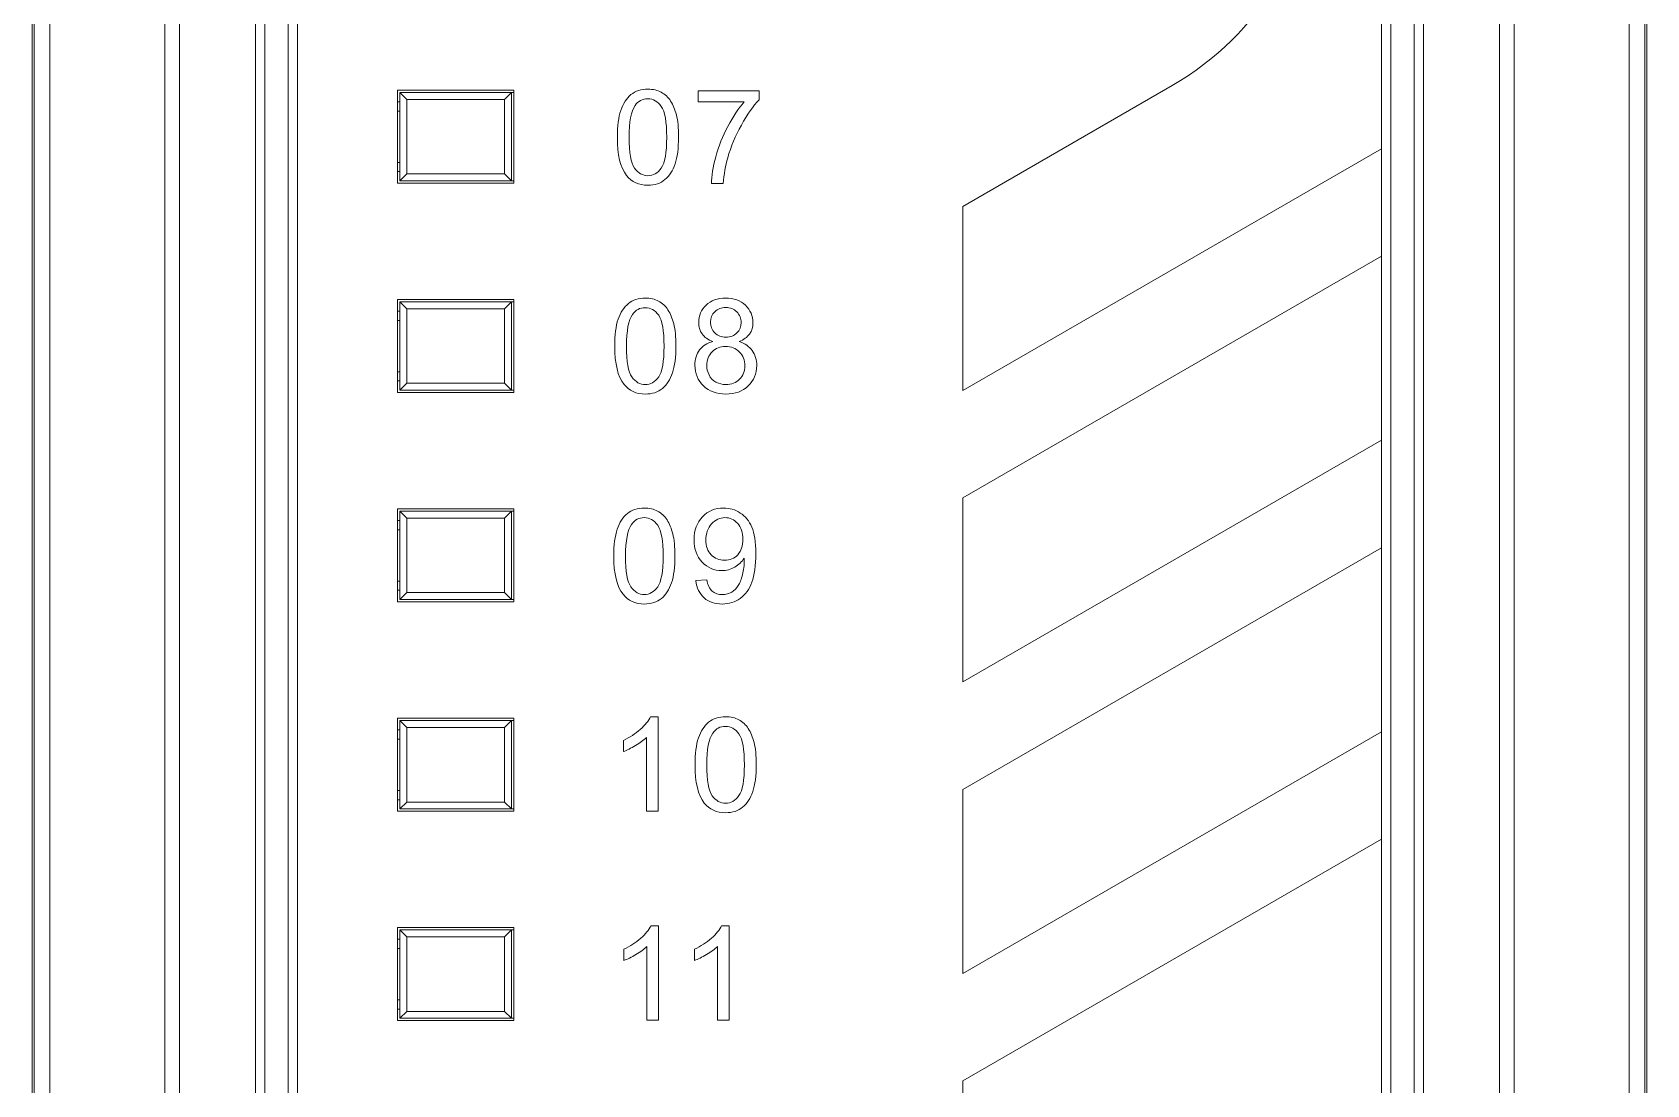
# Model space of a CAD drawing. Header units: millimetres. Extents: x 33157 to 59611, y -29750 to 1750.
# Drawn here: x 53839.09 to 53873.79, y -3994.29 to -3971.66 of the extents above; entities that cross this region are included whole.
import ezdxf

# ---------------------------------------------------------------- set-up
doc = ezdxf.new("R2010")
doc.units = ezdxf.units.MM
doc.layers.get('0').update_dxf_attribs({"lineweight": 18})

msp = doc.modelspace()

# ---------------------------------------------------------------- linework, layer by layer
at = {"lineweight": 9}
for p, q in [((53839.094, -3917.66), (53839.094, -4016.16)), ((53873.794, -3917.66), (53873.794, -4016.16)), ((53839.132, -3918.324), (53839.132, -4015.496)), ((53839.473, -3918.324), (53839.473, -4015.496)), ((53873.414, -3918.324), (53873.414, -4015.496)), ((53873.756, -3918.324), (53873.756, -4015.496)), ((53841.94, -3922.641), (53841.94, -4011.179)), ((53842.256, -3922.641), (53842.256, -4011.179)), ((53870.632, -3922.641), (53870.632, -4011.179)), ((53870.948, -3922.641), (53870.948, -4011.179)), ((53843.894, -3922.91), (53843.894, -4010.91)), ((53844.094, -3922.91), (53844.094, -4010.91)), ((53844.594, -3922.91), (53844.594, -4010.91)), ((53844.794, -3922.91), (53844.794, -4010.91)), ((53868.094, -3922.91), (53868.094, -4010.91)), ((53868.294, -3922.91), (53868.294, -4010.91)), ((53868.794, -3922.91), (53868.794, -4010.91)), ((53868.994, -3922.91), (53868.994, -4010.91)), ((53846.944, -3972.91), (53846.944, -3974.91)), ((53846.994, -3972.96), (53846.994, -3974.86)), ((53847.144, -3973.11), (53847.144, -3974.71)), ((53849.244, -3973.11), (53849.244, -3974.71)), ((53849.394, -3972.96), (53849.394, -3974.86)), ((53849.444, -3972.91), (53849.444, -3974.91)), ((53846.944, -3977.41), (53846.944, -3979.41)), ((53846.994, -3977.46), (53846.994, -3979.36)), ((53847.144, -3977.61), (53847.144, -3979.21)), ((53849.244, -3977.61), (53849.244, -3979.21)), ((53849.394, -3977.46), (53849.394, -3979.36)), ((53849.444, -3977.41), (53849.444, -3979.41)), ((53846.944, -3981.91), (53846.944, -3983.91)), ((53846.994, -3981.96), (53846.994, -3983.86)), ((53847.144, -3982.11), (53847.144, -3983.71)), ((53849.244, -3982.11), (53849.244, -3983.71)), ((53849.394, -3981.96), (53849.394, -3983.86)), ((53849.444, -3981.91), (53849.444, -3983.91)), ((53846.944, -3986.41), (53846.944, -3988.41)), ((53846.994, -3986.46), (53846.994, -3988.36)), ((53847.144, -3986.61), (53847.144, -3988.21)), ((53849.244, -3986.61), (53849.244, -3988.21)), ((53849.394, -3986.46), (53849.394, -3988.36)), ((53849.444, -3986.41), (53849.444, -3988.41)), ((53846.944, -3990.91), (53846.944, -3992.91)), ((53846.994, -3990.96), (53846.994, -3992.86)), ((53847.144, -3991.11), (53847.144, -3992.71)), ((53849.244, -3991.11), (53849.244, -3992.71)), ((53849.394, -3990.96), (53849.394, -3992.86)), ((53849.444, -3990.91), (53849.444, -3992.91))]:
    msp.add_line(p, q, dxfattribs=at)
for points, knots in [([(53866.594, -3922.61), (53866.594, -3922.61), (53867.794, -3922.61), (53867.794, -3922.61), (53867.959, -3922.61), (53868.094, -3922.745), (53868.094, -3922.91), (53868.094, -3922.91), (53868.094, -3974.167), (53868.094, -3974.167), (53868.094, -3974.167), (53859.094, -3979.363), (53859.094, -3979.363), (53859.094, -3979.363), (53859.094, -3975.406), (53859.094, -3975.406), (53859.094, -3975.406), (53863.594, -3972.808), (53863.594, -3972.808), (53865.502, -3971.706), (53866.594, -3969.815), (53866.594, -3967.612), (53866.594, -3967.612), (53866.594, -3922.61), (53866.594, -3922.61)], [0, 0, 0, 0, 144894.691957, 144894.691957, 144894.691957, 289789.383913, 289789.383913, 289789.383913, 434684.07587, 434684.07587, 434684.07587, 579578.767826, 579578.767826, 579578.767826, 724473.459783, 724473.459783, 724473.459783, 869368.151739, 869368.151739, 869368.151739, 1014262.843696, 1014262.843696, 1014262.843696, 1159157.535652, 1159157.535652, 1159157.535652, 1159157.535652]), ([(53851.669, -3973.92), (53851.669, -3973.681), (53851.693, -3973.488), (53851.742, -3973.343), (53851.792, -3973.196), (53851.864, -3973.084), (53851.961, -3973.005), (53852.058, -3972.927), (53852.18, -3972.888), (53852.326, -3972.888), (53852.435, -3972.888), (53852.53, -3972.909), (53852.612, -3972.953), (53852.694, -3972.997), (53852.761, -3973.06), (53852.814, -3973.142), (53852.867, -3973.224), (53852.908, -3973.324), (53852.938, -3973.442), (53852.969, -3973.56), (53852.984, -3973.72), (53852.984, -3973.92), (53852.984, -3974.157), (53852.959, -3974.349), (53852.911, -3974.494), (53852.863, -3974.641), (53852.79, -3974.753), (53852.693, -3974.832), (53852.596, -3974.911), (53852.474, -3974.951), (53852.326, -3974.951), (53852.132, -3974.951), (53851.979, -3974.882), (53851.868, -3974.743), (53851.735, -3974.573), (53851.669, -3974.299), (53851.669, -3973.92)], [0, 0, 0, 0, 141640.101663, 141640.101663, 141640.101663, 283280.203327, 283280.203327, 283280.203327, 424920.30499, 424920.30499, 424920.30499, 566560.406653, 566560.406653, 566560.406653, 708200.508317, 708200.508317, 708200.508317, 849840.60998, 849840.60998, 849840.60998, 991480.711643, 991480.711643, 991480.711643, 1133120.813307, 1133120.813307, 1133120.813307, 1274760.91497, 1274760.91497, 1274760.91497, 1416401.016633, 1416401.016633, 1416401.016633, 1558041.118297, 1558041.118297, 1558041.118297, 1699681.21996, 1699681.21996, 1699681.21996, 1699681.21996]), ([(53851.923, -3973.921), (53851.923, -3974.253), (53851.961, -3974.474), (53852.039, -3974.583), (53852.117, -3974.693), (53852.213, -3974.748), (53852.326, -3974.748), (53852.44, -3974.748), (53852.536, -3974.692), (53852.614, -3974.583), (53852.691, -3974.473), (53852.73, -3974.252), (53852.73, -3973.921), (53852.73, -3973.588), (53852.691, -3973.367), (53852.614, -3973.258), (53852.537, -3973.148), (53852.44, -3973.094), (53852.324, -3973.094), (53852.21, -3973.094), (53852.118, -3973.142), (53852.05, -3973.239), (53851.965, -3973.361), (53851.923, -3973.589), (53851.923, -3973.921)], [0, 0, 0, 0, 144937.49693, 144937.49693, 144937.49693, 289874.99386, 289874.99386, 289874.99386, 434812.49079, 434812.49079, 434812.49079, 579749.98772, 579749.98772, 579749.98772, 724687.484651, 724687.484651, 724687.484651, 869624.981581, 869624.981581, 869624.981581, 1014562.478511, 1014562.478511, 1014562.478511, 1159499.975441, 1159499.975441, 1159499.975441, 1159499.975441]), ([(53853.409, -3973.159), (53853.409, -3973.159), (53853.409, -3972.922), (53853.409, -3972.922), (53853.409, -3972.922), (53854.716, -3972.922), (53854.716, -3972.922), (53854.716, -3972.922), (53854.716, -3973.113), (53854.716, -3973.113), (53854.588, -3973.25), (53854.46, -3973.432), (53854.334, -3973.66), (53854.207, -3973.887), (53854.11, -3974.121), (53854.041, -3974.361), (53853.991, -3974.53), (53853.959, -3974.716), (53853.946, -3974.917), (53853.946, -3974.917), (53853.692, -3974.917), (53853.692, -3974.917), (53853.694, -3974.758), (53853.725, -3974.565), (53853.785, -3974.34), (53853.845, -3974.114), (53853.93, -3973.897), (53854.041, -3973.688), (53854.153, -3973.478), (53854.271, -3973.302), (53854.397, -3973.159), (53854.397, -3973.159), (53853.409, -3973.159), (53853.409, -3973.159)], [0, 0, 0, 0, 142058.081901, 142058.081901, 142058.081901, 284116.163802, 284116.163802, 284116.163802, 426174.245703, 426174.245703, 426174.245703, 568232.327604, 568232.327604, 568232.327604, 710290.409505, 710290.409505, 710290.409505, 852348.491406, 852348.491406, 852348.491406, 994406.573307, 994406.573307, 994406.573307, 1136464.655208, 1136464.655208, 1136464.655208, 1278522.737109, 1278522.737109, 1278522.737109, 1420580.81901, 1420580.81901, 1420580.81901, 1562638.900911, 1562638.900911, 1562638.900911, 1562638.900911]), ([(53868.094, -3976.477), (53868.094, -3976.477), (53868.094, -3980.434), (53868.094, -3980.434), (53868.094, -3980.434), (53859.094, -3985.63), (53859.094, -3985.63), (53859.094, -3985.63), (53859.094, -3981.673), (53859.094, -3981.673), (53859.094, -3981.673), (53868.094, -3976.477), (53868.094, -3976.477)], [0, 0, 0, 0, 154857.835053, 154857.835053, 154857.835053, 309715.670107, 309715.670107, 309715.670107, 464573.50516, 464573.50516, 464573.50516, 619431.340214, 619431.340214, 619431.340214, 619431.340214]), ([(53851.612, -3978.41), (53851.612, -3978.171), (53851.637, -3977.979), (53851.685, -3977.833), (53851.735, -3977.687), (53851.808, -3977.574), (53851.905, -3977.496), (53852.001, -3977.417), (53852.123, -3977.378), (53852.27, -3977.378), (53852.378, -3977.378), (53852.473, -3977.4), (53852.555, -3977.443), (53852.637, -3977.487), (53852.705, -3977.55), (53852.757, -3977.632), (53852.81, -3977.714), (53852.851, -3977.814), (53852.882, -3977.933), (53852.912, -3978.051), (53852.927, -3978.21), (53852.927, -3978.41), (53852.927, -3978.647), (53852.903, -3978.839), (53852.854, -3978.985), (53852.806, -3979.131), (53852.733, -3979.243), (53852.636, -3979.322), (53852.54, -3979.402), (53852.417, -3979.441), (53852.27, -3979.441), (53852.075, -3979.441), (53851.923, -3979.372), (53851.812, -3979.233), (53851.678, -3979.064), (53851.612, -3978.79), (53851.612, -3978.41)], [0, 0, 0, 0, 141646.206697, 141646.206697, 141646.206697, 283292.413394, 283292.413394, 283292.413394, 424938.620091, 424938.620091, 424938.620091, 566584.826788, 566584.826788, 566584.826788, 708231.033484, 708231.033484, 708231.033484, 849877.240181, 849877.240181, 849877.240181, 991523.446878, 991523.446878, 991523.446878, 1133169.653575, 1133169.653575, 1133169.653575, 1274815.860272, 1274815.860272, 1274815.860272, 1416462.066969, 1416462.066969, 1416462.066969, 1558108.273666, 1558108.273666, 1558108.273666, 1699754.480363, 1699754.480363, 1699754.480363, 1699754.480363]), ([(53851.866, -3978.411), (53851.866, -3978.743), (53851.905, -3978.965), (53851.982, -3979.074), (53852.06, -3979.183), (53852.156, -3979.238), (53852.27, -3979.238), (53852.383, -3979.238), (53852.479, -3979.183), (53852.557, -3979.073), (53852.635, -3978.963), (53852.673, -3978.743), (53852.673, -3978.411), (53852.673, -3978.078), (53852.635, -3977.857), (53852.557, -3977.748), (53852.48, -3977.639), (53852.383, -3977.584), (53852.267, -3977.584), (53852.153, -3977.584), (53852.062, -3977.632), (53851.994, -3977.729), (53851.908, -3977.852), (53851.866, -3978.079), (53851.866, -3978.411)], [0, 0, 0, 0, 144943.744828, 144943.744828, 144943.744828, 289887.489657, 289887.489657, 289887.489657, 434831.234485, 434831.234485, 434831.234485, 579774.979314, 579774.979314, 579774.979314, 724718.724142, 724718.724142, 724718.724142, 869662.468971, 869662.468971, 869662.468971, 1014606.213799, 1014606.213799, 1014606.213799, 1159549.958628, 1159549.958628, 1159549.958628, 1159549.958628]), ([(53853.721, -3978.312), (53853.618, -3978.274), (53853.542, -3978.22), (53853.492, -3978.15), (53853.442, -3978.08), (53853.418, -3977.997), (53853.418, -3977.899), (53853.418, -3977.752), (53853.47, -3977.629), (53853.576, -3977.529), (53853.681, -3977.428), (53853.822, -3977.378), (53853.997, -3977.378), (53854.173, -3977.378), (53854.315, -3977.429), (53854.422, -3977.532), (53854.529, -3977.634), (53854.583, -3977.759), (53854.583, -3977.906), (53854.583, -3978), (53854.559, -3978.082), (53854.51, -3978.151), (53854.461, -3978.22), (53854.386, -3978.274), (53854.286, -3978.312), (53854.41, -3978.352), (53854.504, -3978.417), (53854.568, -3978.507), (53854.632, -3978.597), (53854.665, -3978.704), (53854.665, -3978.83), (53854.665, -3979.002), (53854.604, -3979.147), (53854.482, -3979.265), (53854.36, -3979.382), (53854.199, -3979.441), (53854, -3979.441), (53853.801, -3979.441), (53853.641, -3979.382), (53853.519, -3979.264), (53853.397, -3979.146), (53853.336, -3978.999), (53853.336, -3978.822), (53853.336, -3978.691), (53853.369, -3978.581), (53853.436, -3978.493), (53853.503, -3978.404), (53853.598, -3978.344), (53853.721, -3978.312)], [0, 0, 0, 0, 140002.021527, 140002.021527, 140002.021527, 280004.043054, 280004.043054, 280004.043054, 420006.064581, 420006.064581, 420006.064581, 560008.086107, 560008.086107, 560008.086107, 700010.107634, 700010.107634, 700010.107634, 840012.129161, 840012.129161, 840012.129161, 980014.150688, 980014.150688, 980014.150688, 1120016.172215, 1120016.172215, 1120016.172215, 1260018.193742, 1260018.193742, 1260018.193742, 1400020.215269, 1400020.215269, 1400020.215269, 1540022.236796, 1540022.236796, 1540022.236796, 1680024.258322, 1680024.258322, 1680024.258322, 1820026.279849, 1820026.279849, 1820026.279849, 1960028.301376, 1960028.301376, 1960028.301376, 2100030.322903, 2100030.322903, 2100030.322903, 2240032.34443, 2240032.34443, 2240032.34443, 2240032.34443]), ([(53853.672, -3977.89), (53853.672, -3977.986), (53853.702, -3978.064), (53853.763, -3978.125), (53853.824, -3978.186), (53853.904, -3978.216), (53854.003, -3978.216), (53854.1, -3978.216), (53854.178, -3978.186), (53854.238, -3978.126), (53854.299, -3978.066), (53854.329, -3977.992), (53854.329, -3977.904), (53854.329, -3977.813), (53854.298, -3977.736), (53854.235, -3977.674), (53854.173, -3977.612), (53854.095, -3977.581), (53854, -3977.581), (53853.905, -3977.581), (53853.826, -3977.612), (53853.764, -3977.672), (53853.703, -3977.733), (53853.672, -3977.806), (53853.672, -3977.89)], [0, 0, 0, 0, 144948.340696, 144948.340696, 144948.340696, 289896.681392, 289896.681392, 289896.681392, 434845.022087, 434845.022087, 434845.022087, 579793.362783, 579793.362783, 579793.362783, 724741.703479, 724741.703479, 724741.703479, 869690.044175, 869690.044175, 869690.044175, 1014638.384871, 1014638.384871, 1014638.384871, 1159586.725567, 1159586.725567, 1159586.725567, 1159586.725567]), ([(53853.59, -3978.824), (53853.59, -3978.895), (53853.606, -3978.964), (53853.639, -3979.03), (53853.672, -3979.096), (53853.722, -3979.147), (53853.789, -3979.183), (53853.855, -3979.219), (53853.926, -3979.238), (53854.002, -3979.238), (53854.122, -3979.238), (53854.219, -3979.2), (53854.296, -3979.124), (53854.373, -3979.047), (53854.411, -3978.95), (53854.411, -3978.833), (53854.411, -3978.713), (53854.371, -3978.615), (53854.293, -3978.537), (53854.214, -3978.458), (53854.114, -3978.419), (53853.994, -3978.419), (53853.877, -3978.419), (53853.78, -3978.458), (53853.704, -3978.535), (53853.628, -3978.612), (53853.59, -3978.709), (53853.59, -3978.824)], [0, 0, 0, 0, 143624.496805, 143624.496805, 143624.496805, 287248.993611, 287248.993611, 287248.993611, 430873.490416, 430873.490416, 430873.490416, 574497.987221, 574497.987221, 574497.987221, 718122.484026, 718122.484026, 718122.484026, 861746.980832, 861746.980832, 861746.980832, 1005371.477637, 1005371.477637, 1005371.477637, 1148995.974442, 1148995.974442, 1148995.974442, 1292620.471248, 1292620.471248, 1292620.471248, 1292620.471248]), ([(53851.591, -3982.923), (53851.591, -3982.685), (53851.616, -3982.492), (53851.665, -3982.346), (53851.714, -3982.2), (53851.787, -3982.087), (53851.884, -3982.009), (53851.98, -3981.93), (53852.102, -3981.891), (53852.249, -3981.891), (53852.357, -3981.891), (53852.452, -3981.913), (53852.534, -3981.957), (53852.616, -3982), (53852.684, -3982.063), (53852.737, -3982.146), (53852.789, -3982.228), (53852.831, -3982.328), (53852.861, -3982.446), (53852.891, -3982.564), (53852.906, -3982.723), (53852.906, -3982.923), (53852.906, -3983.16), (53852.882, -3983.352), (53852.834, -3983.498), (53852.785, -3983.644), (53852.712, -3983.757), (53852.615, -3983.836), (53852.519, -3983.915), (53852.397, -3983.954), (53852.249, -3983.954), (53852.055, -3983.954), (53851.902, -3983.885), (53851.791, -3983.746), (53851.658, -3983.577), (53851.591, -3983.303), (53851.591, -3982.923)], [0, 0, 0, 0, 141652.43508, 141652.43508, 141652.43508, 283304.87016, 283304.87016, 283304.87016, 424957.30524, 424957.30524, 424957.30524, 566609.740321, 566609.740321, 566609.740321, 708262.175401, 708262.175401, 708262.175401, 849914.610481, 849914.610481, 849914.610481, 991567.045561, 991567.045561, 991567.045561, 1133219.480641, 1133219.480641, 1133219.480641, 1274871.915721, 1274871.915721, 1274871.915721, 1416524.350801, 1416524.350801, 1416524.350801, 1558176.785882, 1558176.785882, 1558176.785882, 1699829.220962, 1699829.220962, 1699829.220962, 1699829.220962]), ([(53851.845, -3982.924), (53851.845, -3983.257), (53851.884, -3983.478), (53851.961, -3983.587), (53852.039, -3983.697), (53852.135, -3983.751), (53852.249, -3983.751), (53852.363, -3983.751), (53852.459, -3983.696), (53852.536, -3983.586), (53852.614, -3983.476), (53852.652, -3983.256), (53852.652, -3982.924), (53852.652, -3982.592), (53852.614, -3982.371), (53852.536, -3982.261), (53852.459, -3982.152), (53852.362, -3982.097), (53852.246, -3982.097), (53852.132, -3982.097), (53852.041, -3982.146), (53851.973, -3982.242), (53851.888, -3982.365), (53851.845, -3982.593), (53851.845, -3982.924)], [0, 0, 0, 0, 144950.118952, 144950.118952, 144950.118952, 289900.237903, 289900.237903, 289900.237903, 434850.356855, 434850.356855, 434850.356855, 579800.475806, 579800.475806, 579800.475806, 724750.594758, 724750.594758, 724750.594758, 869700.71371, 869700.71371, 869700.71371, 1014650.832661, 1014650.832661, 1014650.832661, 1159600.951613, 1159600.951613, 1159600.951613, 1159600.951613]), ([(53853.354, -3983.452), (53853.354, -3983.452), (53853.591, -3983.432), (53853.591, -3983.432), (53853.612, -3983.544), (53853.65, -3983.625), (53853.707, -3983.675), (53853.764, -3983.726), (53853.837, -3983.751), (53853.926, -3983.751), (53854.003, -3983.751), (53854.069, -3983.734), (53854.127, -3983.698), (53854.185, -3983.664), (53854.232, -3983.617), (53854.268, -3983.558), (53854.305, -3983.5), (53854.335, -3983.421), (53854.36, -3983.322), (53854.385, -3983.222), (53854.397, -3983.121), (53854.397, -3983.018), (53854.397, -3983.007), (53854.397, -3982.991), (53854.396, -3982.968), (53854.346, -3983.047), (53854.279, -3983.112), (53854.193, -3983.161), (53854.107, -3983.21), (53854.014, -3983.235), (53853.915, -3983.235), (53853.748, -3983.235), (53853.606, -3983.174), (53853.491, -3983.053), (53853.376, -3982.932), (53853.318, -3982.772), (53853.318, -3982.573), (53853.318, -3982.368), (53853.378, -3982.204), (53853.499, -3982.078), (53853.619, -3981.954), (53853.77, -3981.891), (53853.952, -3981.891), (53854.083, -3981.891), (53854.203, -3981.927), (53854.312, -3981.998), (53854.421, -3982.068), (53854.503, -3982.169), (53854.559, -3982.3), (53854.616, -3982.431), (53854.644, -3982.62), (53854.644, -3982.868), (53854.644, -3983.126), (53854.616, -3983.332), (53854.56, -3983.485), (53854.504, -3983.638), (53854.421, -3983.754), (53854.31, -3983.834), (53854.2, -3983.914), (53854.07, -3983.954), (53853.922, -3983.954), (53853.764, -3983.954), (53853.635, -3983.911), (53853.535, -3983.823), (53853.435, -3983.735), (53853.375, -3983.611), (53853.354, -3983.452)], [0, 0, 0, 0, 138659.326115, 138659.326115, 138659.326115, 277318.652229, 277318.652229, 277318.652229, 415977.978344, 415977.978344, 415977.978344, 554637.304458, 554637.304458, 554637.304458, 693296.630573, 693296.630573, 693296.630573, 831955.956688, 831955.956688, 831955.956688, 970615.282802, 970615.282802, 970615.282802, 1109274.608917, 1109274.608917, 1109274.608917, 1247933.935032, 1247933.935032, 1247933.935032, 1386593.261146, 1386593.261146, 1386593.261146, 1525252.587261, 1525252.587261, 1525252.587261, 1663911.913375, 1663911.913375, 1663911.913375, 1802571.23949, 1802571.23949, 1802571.23949, 1941230.565605, 1941230.565605, 1941230.565605, 2079889.891719, 2079889.891719, 2079889.891719, 2218549.217834, 2218549.217834, 2218549.217834, 2357208.543949, 2357208.543949, 2357208.543949, 2495867.870063, 2495867.870063, 2495867.870063, 2634527.196178, 2634527.196178, 2634527.196178, 2773186.522292, 2773186.522292, 2773186.522292, 2911845.848407, 2911845.848407, 2911845.848407, 3050505.174522, 3050505.174522, 3050505.174522, 3050505.174522]), ([(53854.368, -3982.561), (53854.368, -3982.419), (53854.33, -3982.306), (53854.255, -3982.222), (53854.18, -3982.139), (53854.089, -3982.097), (53853.981, -3982.097), (53853.87, -3982.097), (53853.774, -3982.142), (53853.694, -3982.232), (53853.612, -3982.322), (53853.572, -3982.438), (53853.572, -3982.581), (53853.572, -3982.71), (53853.61, -3982.814), (53853.687, -3982.894), (53853.764, -3982.975), (53853.86, -3983.015), (53853.974, -3983.015), (53854.089, -3983.015), (53854.183, -3982.975), (53854.257, -3982.894), (53854.331, -3982.814), (53854.368, -3982.703), (53854.368, -3982.561)], [0, 0, 0, 0, 144954.053655, 144954.053655, 144954.053655, 289908.10731, 289908.10731, 289908.10731, 434862.160965, 434862.160965, 434862.160965, 579816.214619, 579816.214619, 579816.214619, 724770.268274, 724770.268274, 724770.268274, 869724.321929, 869724.321929, 869724.321929, 1014678.375584, 1014678.375584, 1014678.375584, 1159632.429239, 1159632.429239, 1159632.429239, 1159632.429239]), ([(53868.094, -3982.744), (53868.094, -3982.744), (53868.094, -3986.701), (53868.094, -3986.701), (53868.094, -3986.701), (53859.094, -3991.898), (53859.094, -3991.898), (53859.094, -3991.898), (53859.094, -3987.94), (53859.094, -3987.94), (53859.094, -3987.94), (53868.094, -3982.744), (53868.094, -3982.744)], [0, 0, 0, 0, 154867.374017, 154867.374017, 154867.374017, 309734.748034, 309734.748034, 309734.748034, 464602.122051, 464602.122051, 464602.122051, 619469.496068, 619469.496068, 619469.496068, 619469.496068]), ([(53852.543, -3988.407), (53852.543, -3988.407), (53852.295, -3988.407), (53852.295, -3988.407), (53852.295, -3988.407), (53852.295, -3986.826), (53852.295, -3986.826), (53852.235, -3986.883), (53852.157, -3986.94), (53852.06, -3986.997), (53851.963, -3987.054), (53851.875, -3987.097), (53851.798, -3987.125), (53851.798, -3987.125), (53851.798, -3986.885), (53851.798, -3986.885), (53851.937, -3986.82), (53852.058, -3986.741), (53852.162, -3986.648), (53852.266, -3986.555), (53852.34, -3986.465), (53852.383, -3986.378), (53852.383, -3986.378), (53852.543, -3986.378), (53852.543, -3986.378), (53852.543, -3986.378), (53852.543, -3988.407), (53852.543, -3988.407)], [0, 0, 0, 0, 143629.387728, 143629.387728, 143629.387728, 287258.775455, 287258.775455, 287258.775455, 430888.163183, 430888.163183, 430888.163183, 574517.550911, 574517.550911, 574517.550911, 718146.938638, 718146.938638, 718146.938638, 861776.326366, 861776.326366, 861776.326366, 1005405.714094, 1005405.714094, 1005405.714094, 1149035.101821, 1149035.101821, 1149035.101821, 1292664.489549, 1292664.489549, 1292664.489549, 1292664.489549]), ([(53853.338, -3987.41), (53853.338, -3987.171), (53853.363, -3986.979), (53853.412, -3986.833), (53853.461, -3986.687), (53853.534, -3986.574), (53853.631, -3986.496), (53853.727, -3986.417), (53853.849, -3986.378), (53853.996, -3986.378), (53854.104, -3986.378), (53854.199, -3986.4), (53854.282, -3986.443), (53854.363, -3986.487), (53854.431, -3986.55), (53854.484, -3986.632), (53854.537, -3986.714), (53854.578, -3986.814), (53854.608, -3986.933), (53854.639, -3987.051), (53854.654, -3987.21), (53854.654, -3987.41), (53854.654, -3987.647), (53854.629, -3987.839), (53854.581, -3987.985), (53854.532, -3988.131), (53854.459, -3988.243), (53854.362, -3988.322), (53854.266, -3988.402), (53854.144, -3988.441), (53853.996, -3988.441), (53853.802, -3988.441), (53853.649, -3988.372), (53853.538, -3988.233), (53853.405, -3988.064), (53853.338, -3987.79), (53853.338, -3987.41)], [0, 0, 0, 0, 141663.095655, 141663.095655, 141663.095655, 283326.191311, 283326.191311, 283326.191311, 424989.286966, 424989.286966, 424989.286966, 566652.382622, 566652.382622, 566652.382622, 708315.478277, 708315.478277, 708315.478277, 849978.573933, 849978.573933, 849978.573933, 991641.669588, 991641.669588, 991641.669588, 1133304.765244, 1133304.765244, 1133304.765244, 1274967.860899, 1274967.860899, 1274967.860899, 1416630.956555, 1416630.956555, 1416630.956555, 1558294.05221, 1558294.05221, 1558294.05221, 1699957.147866, 1699957.147866, 1699957.147866, 1699957.147866]), ([(53853.592, -3987.411), (53853.592, -3987.743), (53853.631, -3987.965), (53853.709, -3988.074), (53853.786, -3988.183), (53853.882, -3988.238), (53853.996, -3988.238), (53854.11, -3988.238), (53854.206, -3988.183), (53854.283, -3988.073), (53854.361, -3987.963), (53854.4, -3987.743), (53854.4, -3987.411), (53854.4, -3987.078), (53854.361, -3986.857), (53854.283, -3986.748), (53854.206, -3986.639), (53854.109, -3986.584), (53853.993, -3986.584), (53853.879, -3986.584), (53853.788, -3986.632), (53853.72, -3986.729), (53853.635, -3986.852), (53853.592, -3987.079), (53853.592, -3987.411)], [0, 0, 0, 0, 144961.028396, 144961.028396, 144961.028396, 289922.056792, 289922.056792, 289922.056792, 434883.085188, 434883.085188, 434883.085188, 579844.113583, 579844.113583, 579844.113583, 724805.141979, 724805.141979, 724805.141979, 869766.170375, 869766.170375, 869766.170375, 1014727.198771, 1014727.198771, 1014727.198771, 1159688.227167, 1159688.227167, 1159688.227167, 1159688.227167]), ([(53868.094, -3989.011), (53868.094, -3989.011), (53868.094, -4010.91), (53868.094, -4010.91), (53868.094, -4011.075), (53867.959, -4011.21), (53867.794, -4011.21), (53867.794, -4011.21), (53859.094, -4011.21), (53859.094, -4011.21), (53859.094, -4011.21), (53859.094, -3994.207), (53859.094, -3994.207), (53859.094, -3994.207), (53868.094, -3989.011), (53868.094, -3989.011)], [0, 0, 0, 0, 150506.976672, 150506.976672, 150506.976672, 301013.953344, 301013.953344, 301013.953344, 451520.930016, 451520.930016, 451520.930016, 602027.906687, 602027.906687, 602027.906687, 752534.883359, 752534.883359, 752534.883359, 752534.883359]), ([(53852.553, -3992.899), (53852.553, -3992.899), (53852.304, -3992.899), (53852.304, -3992.899), (53852.304, -3992.899), (53852.304, -3991.318), (53852.304, -3991.318), (53852.245, -3991.375), (53852.166, -3991.432), (53852.069, -3991.489), (53851.972, -3991.546), (53851.885, -3991.589), (53851.808, -3991.617), (53851.808, -3991.617), (53851.808, -3991.377), (53851.808, -3991.377), (53851.946, -3991.312), (53852.068, -3991.233), (53852.172, -3991.14), (53852.276, -3991.047), (53852.349, -3990.958), (53852.393, -3990.87), (53852.393, -3990.87), (53852.553, -3990.87), (53852.553, -3990.87), (53852.553, -3990.87), (53852.553, -3992.899), (53852.553, -3992.899)], [0, 0, 0, 0, 143635.50146, 143635.50146, 143635.50146, 287271.002921, 287271.002921, 287271.002921, 430906.504381, 430906.504381, 430906.504381, 574542.005841, 574542.005841, 574542.005841, 718177.507302, 718177.507302, 718177.507302, 861813.008762, 861813.008762, 861813.008762, 1005448.510222, 1005448.510222, 1005448.510222, 1149084.011683, 1149084.011683, 1149084.011683, 1292719.513143, 1292719.513143, 1292719.513143, 1292719.513143]), ([(53854.07, -3992.899), (53854.07, -3992.899), (53853.821, -3992.899), (53853.821, -3992.899), (53853.821, -3992.899), (53853.821, -3991.318), (53853.821, -3991.318), (53853.762, -3991.375), (53853.683, -3991.432), (53853.586, -3991.489), (53853.489, -3991.546), (53853.402, -3991.589), (53853.325, -3991.617), (53853.325, -3991.617), (53853.325, -3991.377), (53853.325, -3991.377), (53853.463, -3991.312), (53853.585, -3991.233), (53853.689, -3991.14), (53853.793, -3991.047), (53853.867, -3990.958), (53853.91, -3990.87), (53853.91, -3990.87), (53854.07, -3990.87), (53854.07, -3990.87), (53854.07, -3990.87), (53854.07, -3992.899), (53854.07, -3992.899)], [0, 0, 0, 0, 143639.395509, 143639.395509, 143639.395509, 287278.791018, 287278.791018, 287278.791018, 430918.186526, 430918.186526, 430918.186526, 574557.582035, 574557.582035, 574557.582035, 718196.977544, 718196.977544, 718196.977544, 861836.373053, 861836.373053, 861836.373053, 1005475.768561, 1005475.768561, 1005475.768561, 1149115.16407, 1149115.16407, 1149115.16407, 1292754.559579, 1292754.559579, 1292754.559579, 1292754.559579])]:
    msp.add_open_spline(points, degree=3, knots=knots)
for points in [[(53849.444, -3972.91), (53849.444, -3972.91), (53846.944, -3972.91), (53846.944, -3972.91)], [(53846.994, -3972.96), (53846.994, -3972.96), (53849.444, -3972.96), (53849.444, -3972.96)], [(53846.994, -3972.96), (53846.994, -3972.96), (53847.144, -3973.11), (53847.144, -3973.11)], [(53849.244, -3973.11), (53849.244, -3973.11), (53847.144, -3973.11), (53847.144, -3973.11)], [(53849.394, -3972.96), (53849.394, -3972.96), (53849.244, -3973.11), (53849.244, -3973.11)], [(53846.994, -3973.16), (53846.994, -3973.16), (53846.944, -3973.16), (53846.944, -3973.16)], [(53846.994, -3973.36), (53846.994, -3973.36), (53846.944, -3973.36), (53846.944, -3973.36)], [(53846.944, -3974.46), (53846.944, -3974.46), (53846.994, -3974.46), (53846.994, -3974.46)], [(53846.944, -3974.66), (53846.944, -3974.66), (53846.994, -3974.66), (53846.994, -3974.66)], [(53846.994, -3974.86), (53846.994, -3974.86), (53849.444, -3974.86), (53849.444, -3974.86)], [(53846.994, -3974.86), (53846.994, -3974.86), (53847.144, -3974.71), (53847.144, -3974.71)], [(53847.144, -3974.71), (53847.144, -3974.71), (53849.244, -3974.71), (53849.244, -3974.71)], [(53849.394, -3974.86), (53849.394, -3974.86), (53849.244, -3974.71), (53849.244, -3974.71)], [(53846.944, -3974.91), (53846.944, -3974.91), (53849.444, -3974.91), (53849.444, -3974.91)], [(53849.444, -3977.41), (53849.444, -3977.41), (53846.944, -3977.41), (53846.944, -3977.41)], [(53846.994, -3977.66), (53846.994, -3977.66), (53846.944, -3977.66), (53846.944, -3977.66)], [(53846.994, -3977.46), (53846.994, -3977.46), (53849.444, -3977.46), (53849.444, -3977.46)], [(53846.994, -3977.46), (53846.994, -3977.46), (53847.144, -3977.61), (53847.144, -3977.61)], [(53849.244, -3977.61), (53849.244, -3977.61), (53847.144, -3977.61), (53847.144, -3977.61)], [(53849.394, -3977.46), (53849.394, -3977.46), (53849.244, -3977.61), (53849.244, -3977.61)], [(53846.994, -3977.86), (53846.994, -3977.86), (53846.944, -3977.86), (53846.944, -3977.86)], [(53846.944, -3978.96), (53846.944, -3978.96), (53846.994, -3978.96), (53846.994, -3978.96)], [(53846.944, -3979.16), (53846.944, -3979.16), (53846.994, -3979.16), (53846.994, -3979.16)], [(53846.994, -3979.36), (53846.994, -3979.36), (53849.444, -3979.36), (53849.444, -3979.36)], [(53846.994, -3979.36), (53846.994, -3979.36), (53847.144, -3979.21), (53847.144, -3979.21)], [(53847.144, -3979.21), (53847.144, -3979.21), (53849.244, -3979.21), (53849.244, -3979.21)], [(53849.394, -3979.36), (53849.394, -3979.36), (53849.244, -3979.21), (53849.244, -3979.21)], [(53846.944, -3979.41), (53846.944, -3979.41), (53849.444, -3979.41), (53849.444, -3979.41)], [(53849.444, -3981.91), (53849.444, -3981.91), (53846.944, -3981.91), (53846.944, -3981.91)], [(53846.994, -3982.16), (53846.994, -3982.16), (53846.944, -3982.16), (53846.944, -3982.16)], [(53846.994, -3981.96), (53846.994, -3981.96), (53849.444, -3981.96), (53849.444, -3981.96)], [(53846.994, -3981.96), (53846.994, -3981.96), (53847.144, -3982.11), (53847.144, -3982.11)], [(53849.244, -3982.11), (53849.244, -3982.11), (53847.144, -3982.11), (53847.144, -3982.11)], [(53849.394, -3981.96), (53849.394, -3981.96), (53849.244, -3982.11), (53849.244, -3982.11)], [(53846.994, -3982.36), (53846.994, -3982.36), (53846.944, -3982.36), (53846.944, -3982.36)], [(53846.944, -3983.46), (53846.944, -3983.46), (53846.994, -3983.46), (53846.994, -3983.46)], [(53846.944, -3983.66), (53846.944, -3983.66), (53846.994, -3983.66), (53846.994, -3983.66)], [(53846.994, -3983.86), (53846.994, -3983.86), (53849.444, -3983.86), (53849.444, -3983.86)], [(53846.994, -3983.86), (53846.994, -3983.86), (53847.144, -3983.71), (53847.144, -3983.71)], [(53847.144, -3983.71), (53847.144, -3983.71), (53849.244, -3983.71), (53849.244, -3983.71)], [(53849.394, -3983.86), (53849.394, -3983.86), (53849.244, -3983.71), (53849.244, -3983.71)], [(53846.944, -3983.91), (53846.944, -3983.91), (53849.444, -3983.91), (53849.444, -3983.91)], [(53849.444, -3986.41), (53849.444, -3986.41), (53846.944, -3986.41), (53846.944, -3986.41)], [(53846.994, -3986.66), (53846.994, -3986.66), (53846.944, -3986.66), (53846.944, -3986.66)], [(53846.994, -3986.46), (53846.994, -3986.46), (53849.444, -3986.46), (53849.444, -3986.46)], [(53846.994, -3986.46), (53846.994, -3986.46), (53847.144, -3986.61), (53847.144, -3986.61)], [(53849.244, -3986.61), (53849.244, -3986.61), (53847.144, -3986.61), (53847.144, -3986.61)], [(53849.394, -3986.46), (53849.394, -3986.46), (53849.244, -3986.61), (53849.244, -3986.61)], [(53846.994, -3986.86), (53846.994, -3986.86), (53846.944, -3986.86), (53846.944, -3986.86)], [(53846.944, -3987.96), (53846.944, -3987.96), (53846.994, -3987.96), (53846.994, -3987.96)], [(53846.944, -3988.41), (53846.944, -3988.41), (53849.444, -3988.41), (53849.444, -3988.41)], [(53846.944, -3988.16), (53846.944, -3988.16), (53846.994, -3988.16), (53846.994, -3988.16)], [(53846.994, -3988.36), (53846.994, -3988.36), (53849.444, -3988.36), (53849.444, -3988.36)], [(53846.994, -3988.36), (53846.994, -3988.36), (53847.144, -3988.21), (53847.144, -3988.21)], [(53847.144, -3988.21), (53847.144, -3988.21), (53849.244, -3988.21), (53849.244, -3988.21)], [(53849.394, -3988.36), (53849.394, -3988.36), (53849.244, -3988.21), (53849.244, -3988.21)], [(53849.444, -3990.91), (53849.444, -3990.91), (53846.944, -3990.91), (53846.944, -3990.91)], [(53846.994, -3991.16), (53846.994, -3991.16), (53846.944, -3991.16), (53846.944, -3991.16)], [(53846.994, -3990.96), (53846.994, -3990.96), (53849.444, -3990.96), (53849.444, -3990.96)], [(53846.994, -3990.96), (53846.994, -3990.96), (53847.144, -3991.11), (53847.144, -3991.11)], [(53849.244, -3991.11), (53849.244, -3991.11), (53847.144, -3991.11), (53847.144, -3991.11)], [(53849.394, -3990.96), (53849.394, -3990.96), (53849.244, -3991.11), (53849.244, -3991.11)], [(53846.994, -3991.36), (53846.994, -3991.36), (53846.944, -3991.36), (53846.944, -3991.36)], [(53846.944, -3992.46), (53846.944, -3992.46), (53846.994, -3992.46), (53846.994, -3992.46)], [(53846.944, -3992.91), (53846.944, -3992.91), (53849.444, -3992.91), (53849.444, -3992.91)], [(53846.944, -3992.66), (53846.944, -3992.66), (53846.994, -3992.66), (53846.994, -3992.66)], [(53846.994, -3992.86), (53846.994, -3992.86), (53849.444, -3992.86), (53849.444, -3992.86)], [(53846.994, -3992.86), (53846.994, -3992.86), (53847.144, -3992.71), (53847.144, -3992.71)], [(53847.144, -3992.71), (53847.144, -3992.71), (53849.244, -3992.71), (53849.244, -3992.71)], [(53849.394, -3992.86), (53849.394, -3992.86), (53849.244, -3992.71), (53849.244, -3992.71)]]:
    msp.add_open_spline(points, degree=3, dxfattribs=at)

doc.saveas('drawing.dxf')
